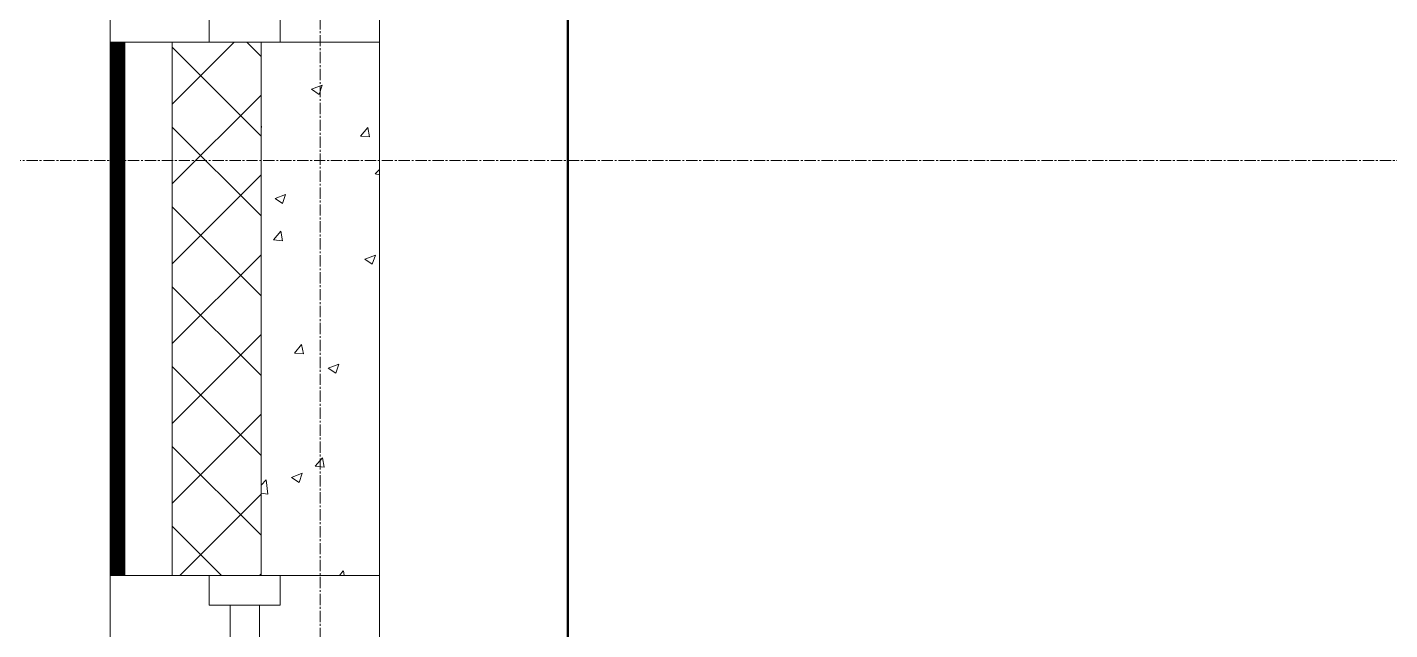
# Model space of a CAD drawing. Header units: millimetres. Extents: x -24360 to 609566, y -391049 to 148426.
# Drawn here: x -495 to 1807, y 32808 to 33825 of the extents above; entities that cross this region are included whole.
import ezdxf

# ---------------------------------------------------------------- set-up
doc = ezdxf.new("R2010")
doc.units = ezdxf.units.MM
doc.linetypes.add('CENTER2', pattern=[28.575, 19.05, -3.175, 3.175, -3.175])
for name, color, linetype, lineweight in [('A-Wall_Материал_Газоблок_Контур', 250, 'Continuous', 0), ('АР_Окна', 4, 'Continuous', 5), ('АР_Стены ПЕНОблок', 52, 'Continuous', 20), ('АР_Тонкая', 254, 'Continuous', 5), ('АР_Утеплитель', 31, 'Continuous', 0), ('АР_Штриховка', 8, 'Continuous', 0)]:
    doc.layers.add(name, color=color, linetype=linetype, lineweight=lineweight)
doc.layers.add('АР_Оси_РД_100', color=7, linetype='Continuous', lineweight=0, true_color=0x525252)
doc.layers.add('РД_Оси_100', color=7, linetype='Continuous', lineweight=0, true_color=0x525252)

# ---------------------------------------------------------------- blocks, each defined once
blk = doc.blocks.new('СОШ_2200_АР_ОСИ_М100_28.05.24')
at = {"layer": 'АР_Оси_РД_100', "linetype": 'CENTER2'}
for p, q in [((0, -6155), (0, 139938.679)), ((29555, 33600), (-5954.958, 33600))]:
    blk.add_line(p, q, dxfattribs=at)

msp = doc.modelspace()

# ---------------------------------------------------------------- linework, layer by layer
at = {"color": 2, "lineweight": 50}
msp.add_lwpolyline([(418, 27069), (7401, 27069), (7401, 35594), (418, 35594)], close=True, dxfattribs=at)
at = {"layer": 'A-Wall_Материал_Газоблок_Контур', "color": 18, "linetype": 'Continuous', "lineweight": 0, "true_color": 0x000000}
for p, q in [((-355, 35000), (-355, 33800)), ((100, 33800), (100, 35000)), ((-355, 32900), (-355, 31700)), ((100, 31700), (100, 32900))]:
    msp.add_line(p, q, dxfattribs=at)
at = {"layer": 'АР_Окна', "color": 18, "linetype": 'Continuous', "lineweight": 5, "true_color": 0x000000}
for p, q in [((-355, 35000), (-355, 33800)), ((100, 35000), (100, 33800)), ((-355, 32900), (-355, 31700)), ((100, 32900), (100, 31700))]:
    msp.add_line(p, q, dxfattribs=at)
for points in [[(-67.5, 33850), (-67.5, 33800), (-187.5, 33800), (-187.5, 33850)], [(-67.5, 32850), (-67.5, 32900), (-187.5, 32900), (-187.5, 32850)], [(-152.5, 32850), (-102.5, 32850), (-102.5, 31750), (-152.5, 31750)]]:
    msp.add_lwpolyline(points, close=True, dxfattribs=at)
at = {"layer": 'АР_Стены ПЕНОблок', "color": 18, "linetype": 'Continuous', "lineweight": 20, "true_color": 0x000000}
for p, q in [((100, 33800), (-100, 33800)), ((-100, 33800), (-100, 32900)), ((100, 32900), (100, 33800)), ((-100, 32900), (100, 32900))]:
    msp.add_line(p, q, dxfattribs=at)
at = {"layer": 'АР_Тонкая', "color": 18, "linetype": 'Continuous', "lineweight": 5, "true_color": 0x000000}
for p, q in [((-330, 33800), (-355, 33800)), ((-355, 33800), (-355, 32900)), ((-250, 33800), (-330, 33800)), ((-330, 33800), (-330, 32900)), ((-330, 32900), (-330, 33800)), ((-250, 32900), (-250, 33800)), ((-355, 32900), (-330, 32900)), ((-330, 32900), (-250, 32900))]:
    msp.add_line(p, q, dxfattribs=at)
at = {"layer": 'АР_Утеплитель', "color": 18, "linetype": 'Continuous', "lineweight": 0, "true_color": 0x000000}
for p, q in [((-100, 33800), (-250, 33800)), ((-250, 33800), (-250, 32900)), ((-100, 32900), (-100, 33800)), ((-250, 32900), (-100, 32900))]:
    msp.add_line(p, q, dxfattribs=at)
at = {"layer": 'АР_Штриховка', "color": 18, "linetype": 'Continuous', "lineweight": 0, "true_color": 0x000000}
for p, q in [((-355, 33799), (-330, 33799)), ((-355, 33798), (-330, 33798)), ((-355, 33797), (-330, 33797)), ((-355, 33796), (-330, 33796)), ((-355, 33795), (-330, 33795)), ((-355, 33794), (-330, 33794)), ((-355, 33793), (-330, 33793)), ((-355, 33792), (-330, 33792)), ((-355, 33791), (-330, 33791)), ((-355, 33790), (-330, 33790)), ((-355, 33789), (-330, 33789)), ((-355, 33788), (-330, 33788)), ((-355, 33787), (-330, 33787)), ((-250, 33695.368), (-145.368, 33800)), ((-100, 33641.257), (-250, 33791.257)), ((-100, 33775.96), (-124.039, 33800)), ((-355, 33786), (-330, 33786)), ((-355, 33785), (-330, 33785)), ((-355, 33784), (-330, 33784)), ((-355, 33783), (-330, 33783)), ((-355, 33782), (-330, 33782)), ((-355, 33781), (-330, 33781)), ((-355, 33780), (-330, 33780)), ((-355, 33779), (-330, 33779)), ((-355, 33778), (-330, 33778)), ((-355, 33777), (-330, 33777)), ((-355, 33776), (-330, 33776)), ((-355, 33775), (-330, 33775)), ((-355, 33774), (-330, 33774)), ((-355, 33773), (-330, 33773)), ((-355, 33772), (-330, 33772)), ((-355, 33771), (-330, 33771)), ((-355, 33770), (-330, 33770)), ((-355, 33769), (-330, 33769)), ((-355, 33768), (-330, 33768)), ((-355, 33767), (-330, 33767)), ((-355, 33766), (-330, 33766)), ((-355, 33765), (-330, 33765)), ((-355, 33764), (-330, 33764)), ((-355, 33763), (-330, 33763)), ((-355, 33762), (-330, 33762)), ((-355, 33761), (-330, 33761)), ((-355, 33760), (-330, 33760)), ((-355, 33759), (-330, 33759)), ((-355, 33758), (-330, 33758)), ((-355, 33757), (-330, 33757)), ((-355, 33756), (-330, 33756)), ((-355, 33755), (-330, 33755)), ((-355, 33754), (-330, 33754)), ((-355, 33753), (-330, 33753)), ((-355, 33752), (-330, 33752)), ((-355, 33751), (-330, 33751)), ((-355, 33750), (-330, 33750)), ((-355, 33749), (-330, 33749)), ((-355, 33748), (-330, 33748)), ((-355, 33747), (-330, 33747)), ((-355, 33746), (-330, 33746)), ((-355, 33745), (-330, 33745)), ((-355, 33744), (-330, 33744)), ((-355, 33743), (-330, 33743)), ((-355, 33742), (-330, 33742)), ((-355, 33741), (-330, 33741)), ((-355, 33740), (-330, 33740)), ((-355, 33739), (-330, 33739)), ((-355, 33738), (-330, 33738)), ((-355, 33737), (-330, 33737)), ((-355, 33736), (-330, 33736)), ((-355, 33735), (-330, 33735)), ((-355, 33734), (-330, 33734)), ((-355, 33733), (-330, 33733)), ((-355, 33732), (-330, 33732)), ((-355, 33731), (-330, 33731)), ((-355, 33730), (-330, 33730)), ((-355, 33729), (-330, 33729)), ((-355, 33728), (-330, 33728)), ((-355, 33727), (-330, 33727)), ((-355, 33726), (-330, 33726)), ((-355, 33725), (-330, 33725)), ((-355, 33724), (-330, 33724)), ((-355, 33723), (-330, 33723)), ((-355, 33722), (-330, 33722)), ((-355, 33721), (-330, 33721)), ((-355, 33720), (-330, 33720)), ((-355, 33719), (-330, 33719)), ((-355, 33718), (-330, 33718)), ((-14.576, 33720.284), (-1.941, 33711.762)), ((-14.566, 33720.306), (3.219, 33727.133)), ((-1.938, 33711.761), (3.212, 33727.11)), ((-355, 33717), (-330, 33717)), ((-355, 33716), (-330, 33716)), ((-355, 33715), (-330, 33715)), ((-355, 33714), (-330, 33714)), ((-355, 33713), (-330, 33713)), ((-355, 33712), (-330, 33712)), ((-355, 33711), (-330, 33711)), ((-355, 33710), (-330, 33710)), ((-355, 33709), (-330, 33709)), ((-355, 33708), (-330, 33708)), ((-355, 33707), (-330, 33707)), ((-355, 33706), (-330, 33706)), ((-355, 33705), (-330, 33705)), ((-355, 33704), (-330, 33704)), ((-355, 33703), (-330, 33703)), ((-355, 33702), (-330, 33702)), ((-355, 33701), (-330, 33701)), ((-355, 33700), (-330, 33700)), ((-355, 33699), (-330, 33699)), ((-355, 33698), (-330, 33698)), ((-355, 33697), (-330, 33697)), ((-355, 33696), (-330, 33696)), ((-355, 33695), (-330, 33695)), ((-250, 33560.664), (-100, 33710.664)), ((-355, 33694), (-330, 33694)), ((-355, 33693), (-330, 33693)), ((-355, 33692), (-330, 33692)), ((-355, 33691), (-330, 33691)), ((-355, 33690), (-330, 33690)), ((-355, 33689), (-330, 33689)), ((-355, 33688), (-330, 33688)), ((-355, 33687), (-330, 33687)), ((-355, 33686), (-330, 33686)), ((-355, 33685), (-330, 33685)), ((-355, 33684), (-330, 33684)), ((-355, 33683), (-330, 33683)), ((-355, 33682), (-330, 33682)), ((-355, 33681), (-330, 33681)), ((-355, 33680), (-330, 33680)), ((-355, 33679), (-330, 33679)), ((-355, 33678), (-330, 33678)), ((-355, 33677), (-330, 33677)), ((-355, 33676), (-330, 33676)), ((-355, 33675), (-330, 33675)), ((-355, 33674), (-330, 33674)), ((-355, 33673), (-330, 33673)), ((-355, 33672), (-330, 33672)), ((-355, 33671), (-330, 33671)), ((-355, 33670), (-330, 33670)), ((-355, 33669), (-330, 33669)), ((-355, 33668), (-330, 33668)), ((-355, 33667), (-330, 33667)), ((-355, 33666), (-330, 33666)), ((-355, 33665), (-330, 33665)), ((-355, 33664), (-330, 33664)), ((-355, 33663), (-330, 33663)), ((-355, 33662), (-330, 33662)), ((-355, 33661), (-330, 33661)), ((-355, 33660), (-330, 33660)), ((-355, 33659), (-330, 33659)), ((-355, 33658), (-330, 33658)), ((-355, 33657), (-330, 33657)), ((-355, 33656), (-330, 33656)), ((-355, 33655), (-330, 33655)), ((-355, 33654), (-330, 33654)), ((-355, 33653), (-330, 33653)), ((-355, 33652), (-330, 33652)), ((-355, 33651), (-330, 33651)), ((-355, 33650), (-330, 33650)), ((-355, 33649), (-330, 33649)), ((-100, 33506.553), (-250, 33656.553)), ((-99.031, 33655.933), (-100, 33661.185)), ((-100, 33655.996), (-99.112, 33655.918)), ((67.891, 33641.307), (80.136, 33655.9)), ((83.153, 33639.994), (80.216, 33655.915)), ((-355, 33648), (-330, 33648)), ((-355, 33647), (-330, 33647)), ((-355, 33646), (-330, 33646)), ((-355, 33645), (-330, 33645)), ((-355, 33644), (-330, 33644)), ((-355, 33643), (-330, 33643)), ((-355, 33642), (-330, 33642)), ((-355, 33641), (-330, 33641)), ((-355, 33640), (-330, 33640)), ((-355, 33639), (-330, 33639)), ((-355, 33638), (-330, 33638)), ((-355, 33637), (-330, 33637)), ((-355, 33636), (-330, 33636)), ((-355, 33635), (-330, 33635)), ((-355, 33634), (-330, 33634)), ((-355, 33633), (-330, 33633)), ((-355, 33632), (-330, 33632)), ((-355, 33631), (-330, 33631)), ((-355, 33630), (-330, 33630)), ((-355, 33629), (-330, 33629)), ((-355, 33628), (-330, 33628)), ((-355, 33627), (-330, 33627)), ((-355, 33626), (-330, 33626)), ((67.891, 33641.307), (83.073, 33639.979)), ((-355, 33625), (-330, 33625)), ((-355, 33624), (-330, 33624)), ((-355, 33623), (-330, 33623)), ((-355, 33622), (-330, 33622)), ((-355, 33621), (-330, 33621)), ((-355, 33620), (-330, 33620)), ((-355, 33619), (-330, 33619)), ((-355, 33618), (-330, 33618)), ((-355, 33617), (-330, 33617)), ((-355, 33616), (-330, 33616)), ((-355, 33615), (-330, 33615)), ((-355, 33614), (-330, 33614)), ((-355, 33613), (-330, 33613)), ((-355, 33612), (-330, 33612)), ((-355, 33611), (-330, 33611)), ((-355, 33610), (-330, 33610)), ((-355, 33609), (-330, 33609)), ((-355, 33608), (-330, 33608)), ((-355, 33607), (-330, 33607)), ((-355, 33606), (-330, 33606)), ((-355, 33605), (-330, 33605)), ((-355, 33604), (-330, 33604)), ((-355, 33603), (-330, 33603)), ((-355, 33602), (-330, 33602)), ((-355, 33601), (-330, 33601)), ((-355, 33600), (-330, 33600)), ((-355, 33599), (-330, 33599)), ((-355, 33598), (-330, 33598)), ((-355, 33597), (-330, 33597)), ((-355, 33596), (-330, 33596)), ((-355, 33595), (-330, 33595)), ((-355, 33594), (-330, 33594)), ((-355, 33593), (-330, 33593)), ((-355, 33592), (-330, 33592)), ((-355, 33591), (-330, 33591)), ((-355, 33590), (-330, 33590)), ((-355, 33589), (-330, 33589)), ((-355, 33588), (-330, 33588)), ((-355, 33587), (-330, 33587)), ((-355, 33586), (-330, 33586)), ((-355, 33585), (-330, 33585)), ((-355, 33584), (-330, 33584)), ((-355, 33583), (-330, 33583)), ((-355, 33582), (-330, 33582)), ((-355, 33581), (-330, 33581)), ((-355, 33580), (-330, 33580)), ((92.547, 33577.442), (100, 33585.211)), ((-355, 33579), (-330, 33579)), ((-355, 33578), (-330, 33578)), ((-355, 33577), (-330, 33577)), ((-355, 33576), (-330, 33576)), ((-355, 33575), (-330, 33575)), ((-355, 33574), (-330, 33574)), ((-355, 33573), (-330, 33573)), ((-355, 33572), (-330, 33572)), ((-355, 33571), (-330, 33571)), ((-355, 33570), (-330, 33570)), ((-355, 33569), (-330, 33569)), ((-355, 33568), (-330, 33568)), ((-355, 33567), (-330, 33567)), ((-355, 33566), (-330, 33566)), ((-355, 33565), (-330, 33565)), ((-355, 33564), (-330, 33564)), ((-355, 33563), (-330, 33563)), ((-355, 33562), (-330, 33562)), ((-355, 33561), (-330, 33561)), ((-355, 33560), (-330, 33560)), ((-355, 33559), (-330, 33559)), ((-355, 33558), (-330, 33558)), ((-355, 33557), (-330, 33557)), ((-250, 33425.96), (-100, 33575.96)), ((92.562, 33577.41), (100, 33576.257)), ((-355, 33556), (-330, 33556)), ((-355, 33555), (-330, 33555)), ((-355, 33554), (-330, 33554)), ((-355, 33553), (-330, 33553)), ((-355, 33552), (-330, 33552)), ((-355, 33551), (-330, 33551)), ((-355, 33550), (-330, 33550)), ((-355, 33549), (-330, 33549)), ((-355, 33548), (-330, 33548)), ((-355, 33547), (-330, 33547)), ((-355, 33546), (-330, 33546)), ((-355, 33545), (-330, 33545)), ((-355, 33544), (-330, 33544)), ((-355, 33543), (-330, 33543)), ((-355, 33542), (-330, 33542)), ((-355, 33541), (-330, 33541)), ((-355, 33540), (-330, 33540)), ((-355, 33539), (-330, 33539)), ((-355, 33538), (-330, 33538)), ((-355, 33537), (-330, 33537)), ((-355, 33536), (-330, 33536)), ((-355, 33535), (-330, 33535)), ((-355, 33534), (-330, 33534)), ((-76.378, 33536.096), (-63.743, 33527.574)), ((-76.368, 33536.118), (-58.583, 33542.944)), ((-63.74, 33527.573), (-58.59, 33542.922)), ((-355, 33533), (-330, 33533)), ((-355, 33532), (-330, 33532)), ((-355, 33531), (-330, 33531)), ((-355, 33530), (-330, 33530)), ((-355, 33529), (-330, 33529)), ((-355, 33528), (-330, 33528)), ((-355, 33527), (-330, 33527)), ((-355, 33526), (-330, 33526)), ((-355, 33525), (-330, 33525)), ((-355, 33524), (-330, 33524)), ((-355, 33523), (-330, 33523)), ((-355, 33522), (-330, 33522)), ((-355, 33521), (-330, 33521)), ((-355, 33520), (-330, 33520)), ((-355, 33519), (-330, 33519)), ((-355, 33518), (-330, 33518)), ((-355, 33517), (-330, 33517)), ((-355, 33516), (-330, 33516)), ((-355, 33515), (-330, 33515)), ((-355, 33514), (-330, 33514)), ((-355, 33513), (-330, 33513)), ((-355, 33512), (-330, 33512)), ((-355, 33511), (-330, 33511)), ((-100, 33371.849), (-250, 33521.849)), ((-355, 33510), (-330, 33510)), ((-355, 33509), (-330, 33509)), ((-355, 33508), (-330, 33508)), ((-355, 33507), (-330, 33507)), ((-355, 33506), (-330, 33506)), ((-355, 33505), (-330, 33505)), ((-355, 33504), (-330, 33504)), ((-355, 33503), (-330, 33503)), ((-355, 33502), (-330, 33502)), ((-355, 33501), (-330, 33501)), ((-355, 33500), (-330, 33500)), ((-355, 33499), (-330, 33499)), ((-355, 33498), (-330, 33498)), ((-355, 33497), (-330, 33497)), ((-355, 33496), (-330, 33496)), ((-355, 33495), (-330, 33495)), ((-355, 33494), (-330, 33494)), ((-355, 33493), (-330, 33493)), ((-355, 33492), (-330, 33492)), ((-355, 33491), (-330, 33491)), ((-355, 33490), (-330, 33490)), ((-355, 33489), (-330, 33489)), ((-355, 33488), (-330, 33488)), ((-355, 33487), (-330, 33487)), ((-355, 33486), (-330, 33486)), ((-355, 33485), (-330, 33485)), ((-355, 33484), (-330, 33484)), ((-355, 33483), (-330, 33483)), ((-355, 33482), (-330, 33482)), ((-355, 33481), (-330, 33481)), ((-355, 33480), (-330, 33480)), ((-355, 33479), (-330, 33479)), ((-355, 33478), (-330, 33478)), ((-355, 33477), (-330, 33477)), ((-355, 33476), (-330, 33476)), ((-355, 33475), (-330, 33475)), ((-355, 33474), (-330, 33474)), ((-355, 33473), (-330, 33473)), ((-355, 33472), (-330, 33472)), ((-355, 33471), (-330, 33471)), ((-355, 33470), (-330, 33470)), ((-355, 33469), (-330, 33469)), ((-355, 33468), (-330, 33468)), ((-355, 33467), (-330, 33467)), ((-355, 33466), (-330, 33466)), ((-355, 33465), (-330, 33465)), ((-79.05, 33466.19), (-66.805, 33480.783)), ((-79.05, 33466.189), (-63.868, 33464.861)), ((-63.788, 33464.876), (-66.725, 33480.797)), ((-355, 33464), (-330, 33464)), ((-355, 33463), (-330, 33463)), ((-355, 33462), (-330, 33462)), ((-355, 33461), (-330, 33461)), ((-355, 33460), (-330, 33460)), ((-355, 33459), (-330, 33459)), ((-355, 33458), (-330, 33458)), ((-355, 33457), (-330, 33457)), ((-355, 33456), (-330, 33456)), ((-355, 33455), (-330, 33455)), ((-355, 33454), (-330, 33454)), ((-355, 33453), (-330, 33453)), ((-355, 33452), (-330, 33452)), ((-355, 33451), (-330, 33451)), ((-355, 33450), (-330, 33450)), ((-355, 33449), (-330, 33449)), ((-355, 33448), (-330, 33448)), ((-355, 33447), (-330, 33447)), ((-355, 33446), (-330, 33446)), ((-355, 33445), (-330, 33445)), ((-355, 33444), (-330, 33444)), ((-355, 33443), (-330, 33443)), ((-355, 33442), (-330, 33442)), ((-355, 33441), (-330, 33441)), ((-355, 33440), (-330, 33440)), ((-355, 33439), (-330, 33439)), ((-355, 33438), (-330, 33438)), ((-355, 33437), (-330, 33437)), ((-355, 33436), (-330, 33436)), ((-355, 33435), (-330, 33435)), ((-355, 33434), (-330, 33434)), ((-355, 33433), (-330, 33433)), ((-355, 33432), (-330, 33432)), ((-355, 33431), (-330, 33431)), ((-355, 33430), (-330, 33430)), ((-355, 33429), (-330, 33429)), ((-355, 33428), (-330, 33428)), ((-355, 33427), (-330, 33427)), ((-355, 33426), (-330, 33426)), ((-355, 33425), (-330, 33425)), ((-355, 33424), (-330, 33424)), ((-355, 33423), (-330, 33423)), ((-355, 33422), (-330, 33422)), ((-355, 33421), (-330, 33421)), ((-355, 33420), (-330, 33420)), ((-355, 33419), (-330, 33419)), ((-250, 33291.257), (-100, 33441.257)), ((75.237, 33433.831), (87.871, 33425.309)), ((75.246, 33433.852), (93.031, 33440.679)), ((87.874, 33425.308), (93.024, 33440.657)), ((-355, 33418), (-330, 33418)), ((-355, 33417), (-330, 33417)), ((-355, 33416), (-330, 33416)), ((-355, 33415), (-330, 33415)), ((-355, 33414), (-330, 33414)), ((-355, 33413), (-330, 33413)), ((-355, 33412), (-330, 33412)), ((-355, 33411), (-330, 33411)), ((-355, 33410), (-330, 33410)), ((-355, 33409), (-330, 33409)), ((-355, 33408), (-330, 33408)), ((-355, 33407), (-330, 33407)), ((-355, 33406), (-330, 33406)), ((-355, 33405), (-330, 33405)), ((-355, 33404), (-330, 33404)), ((-355, 33403), (-330, 33403)), ((-355, 33402), (-330, 33402)), ((-355, 33401), (-330, 33401)), ((-355, 33400), (-330, 33400)), ((-355, 33399), (-330, 33399)), ((-355, 33398), (-330, 33398)), ((-355, 33397), (-330, 33397)), ((-355, 33396), (-330, 33396)), ((-355, 33395), (-330, 33395)), ((-355, 33394), (-330, 33394)), ((-355, 33393), (-330, 33393)), ((-355, 33392), (-330, 33392)), ((-355, 33391), (-330, 33391)), ((-355, 33390), (-330, 33390)), ((-355, 33389), (-330, 33389)), ((-355, 33388), (-330, 33388)), ((-355, 33387), (-330, 33387)), ((-355, 33386), (-330, 33386)), ((-355, 33385), (-330, 33385)), ((-355, 33384), (-330, 33384)), ((-355, 33383), (-330, 33383)), ((-355, 33382), (-330, 33382)), ((-355, 33381), (-330, 33381)), ((-355, 33380), (-330, 33380)), ((-355, 33379), (-330, 33379)), ((-355, 33378), (-330, 33378)), ((-355, 33377), (-330, 33377)), ((-355, 33376), (-330, 33376)), ((-355, 33375), (-330, 33375)), ((-355, 33374), (-330, 33374)), ((-355, 33373), (-330, 33373)), ((-100, 33237.145), (-250, 33387.145)), ((-355, 33372), (-330, 33372)), ((-355, 33371), (-330, 33371)), ((-355, 33370), (-330, 33370)), ((-355, 33369), (-330, 33369)), ((-355, 33368), (-330, 33368)), ((-355, 33367), (-330, 33367)), ((-355, 33366), (-330, 33366)), ((-355, 33365), (-330, 33365)), ((-355, 33364), (-330, 33364)), ((-355, 33363), (-330, 33363)), ((-355, 33362), (-330, 33362)), ((-355, 33361), (-330, 33361)), ((-355, 33360), (-330, 33360)), ((-355, 33359), (-330, 33359)), ((-355, 33358), (-330, 33358)), ((-355, 33357), (-330, 33357)), ((-355, 33356), (-330, 33356)), ((-355, 33355), (-330, 33355)), ((-355, 33354), (-330, 33354)), ((-355, 33353), (-330, 33353)), ((-355, 33352), (-330, 33352)), ((-355, 33351), (-330, 33351)), ((-355, 33350), (-330, 33350)), ((-355, 33349), (-330, 33349)), ((-355, 33348), (-330, 33348)), ((-355, 33347), (-330, 33347)), ((-355, 33346), (-330, 33346)), ((-355, 33345), (-330, 33345)), ((-355, 33344), (-330, 33344)), ((-355, 33343), (-330, 33343)), ((-355, 33342), (-330, 33342)), ((-355, 33341), (-330, 33341)), ((-355, 33340), (-330, 33340)), ((-355, 33339), (-330, 33339)), ((-355, 33338), (-330, 33338)), ((-355, 33337), (-330, 33337)), ((-355, 33336), (-330, 33336)), ((-355, 33335), (-330, 33335)), ((-355, 33334), (-330, 33334)), ((-355, 33333), (-330, 33333)), ((-355, 33332), (-330, 33332)), ((-355, 33331), (-330, 33331)), ((-355, 33330), (-330, 33330)), ((-355, 33329), (-330, 33329)), ((-355, 33328), (-330, 33328)), ((-355, 33327), (-330, 33327)), ((-355, 33326), (-330, 33326)), ((-355, 33325), (-330, 33325)), ((-355, 33324), (-330, 33324)), ((-355, 33323), (-330, 33323)), ((-355, 33322), (-330, 33322)), ((-355, 33321), (-330, 33321)), ((-355, 33320), (-330, 33320)), ((-355, 33319), (-330, 33319)), ((-355, 33318), (-330, 33318)), ((-355, 33317), (-330, 33317)), ((-355, 33316), (-330, 33316)), ((-355, 33315), (-330, 33315)), ((-355, 33314), (-330, 33314)), ((-355, 33313), (-330, 33313)), ((-355, 33312), (-330, 33312)), ((-355, 33311), (-330, 33311)), ((-355, 33310), (-330, 33310)), ((-355, 33309), (-330, 33309)), ((-355, 33308), (-330, 33308)), ((-355, 33307), (-330, 33307)), ((-355, 33306), (-330, 33306)), ((-355, 33305), (-330, 33305)), ((-355, 33304), (-330, 33304)), ((-250, 33156.553), (-100, 33306.553)), ((-355, 33303), (-330, 33303)), ((-355, 33302), (-330, 33302)), ((-355, 33301), (-330, 33301)), ((-355, 33300), (-330, 33300)), ((-355, 33299), (-330, 33299)), ((-355, 33298), (-330, 33298)), ((-355, 33297), (-330, 33297)), ((-355, 33296), (-330, 33296)), ((-355, 33295), (-330, 33295)), ((-355, 33294), (-330, 33294)), ((-355, 33293), (-330, 33293)), ((-355, 33292), (-330, 33292)), ((-355, 33291), (-330, 33291)), ((-355, 33290), (-330, 33290)), ((-355, 33289), (-330, 33289)), ((-355, 33288), (-330, 33288)), ((-355, 33287), (-330, 33287)), ((-355, 33286), (-330, 33286)), ((-355, 33285), (-330, 33285)), ((-355, 33284), (-330, 33284)), ((-355, 33283), (-330, 33283)), ((-355, 33282), (-330, 33282)), ((-355, 33281), (-330, 33281)), ((-43.807, 33275.133), (-31.562, 33289.726)), ((-28.545, 33273.819), (-31.482, 33289.74)), ((-355, 33280), (-330, 33280)), ((-355, 33279), (-330, 33279)), ((-355, 33278), (-330, 33278)), ((-355, 33277), (-330, 33277)), ((-355, 33276), (-330, 33276)), ((-355, 33275), (-330, 33275)), ((-355, 33274), (-330, 33274)), ((-355, 33273), (-330, 33273)), ((-355, 33272), (-330, 33272)), ((-355, 33271), (-330, 33271)), ((-355, 33270), (-330, 33270)), ((-355, 33269), (-330, 33269)), ((-355, 33268), (-330, 33268)), ((-355, 33267), (-330, 33267)), ((-355, 33266), (-330, 33266)), ((-355, 33265), (-330, 33265)), ((-355, 33264), (-330, 33264)), ((-355, 33263), (-330, 33263)), ((-355, 33262), (-330, 33262)), ((-355, 33261), (-330, 33261)), ((-355, 33260), (-330, 33260)), ((-355, 33259), (-330, 33259)), ((-355, 33258), (-330, 33258)), ((-43.807, 33275.132), (-28.625, 33273.804)), ((-355, 33257), (-330, 33257)), ((-355, 33256), (-330, 33256)), ((-355, 33255), (-330, 33255)), ((-355, 33254), (-330, 33254)), ((-355, 33253), (-330, 33253)), ((-355, 33252), (-330, 33252)), ((-355, 33251), (-330, 33251)), ((-355, 33250), (-330, 33250)), ((-355, 33249), (-330, 33249)), ((-355, 33248), (-330, 33248)), ((-355, 33247), (-330, 33247)), ((-355, 33246), (-330, 33246)), ((-355, 33245), (-330, 33245)), ((-355, 33244), (-330, 33244)), ((-355, 33243), (-330, 33243)), ((-355, 33242), (-330, 33242)), ((-355, 33241), (-330, 33241)), ((-355, 33240), (-330, 33240)), ((-355, 33239), (-330, 33239)), ((-355, 33238), (-330, 33238)), ((-355, 33237), (-330, 33237)), ((-355, 33236), (-330, 33236)), ((-355, 33235), (-330, 33235)), ((-100, 33102.441), (-250, 33252.441)), ((13.435, 33249.643), (26.069, 33241.121)), ((13.444, 33249.664), (31.229, 33256.491)), ((26.072, 33241.12), (31.222, 33256.469)), ((-355, 33234), (-330, 33234)), ((-355, 33233), (-330, 33233)), ((-355, 33232), (-330, 33232)), ((-355, 33231), (-330, 33231)), ((-355, 33230), (-330, 33230)), ((-355, 33229), (-330, 33229)), ((-355, 33228), (-330, 33228)), ((-355, 33227), (-330, 33227)), ((-355, 33226), (-330, 33226)), ((-355, 33225), (-330, 33225)), ((-355, 33224), (-330, 33224)), ((-355, 33223), (-330, 33223)), ((-355, 33222), (-330, 33222)), ((-355, 33221), (-330, 33221)), ((-355, 33220), (-330, 33220)), ((-355, 33219), (-330, 33219)), ((-355, 33218), (-330, 33218)), ((-355, 33217), (-330, 33217)), ((-355, 33216), (-330, 33216)), ((-355, 33215), (-330, 33215)), ((-355, 33214), (-330, 33214)), ((-355, 33213), (-330, 33213)), ((-355, 33212), (-330, 33212)), ((-355, 33211), (-330, 33211)), ((-355, 33210), (-330, 33210)), ((-355, 33209), (-330, 33209)), ((-355, 33208), (-330, 33208)), ((-355, 33207), (-330, 33207)), ((-355, 33206), (-330, 33206)), ((-355, 33205), (-330, 33205)), ((-355, 33204), (-330, 33204)), ((-355, 33203), (-330, 33203)), ((-355, 33202), (-330, 33202)), ((-355, 33201), (-330, 33201)), ((-355, 33200), (-330, 33200)), ((-355, 33199), (-330, 33199)), ((-355, 33198), (-330, 33198)), ((-355, 33197), (-330, 33197)), ((-355, 33196), (-330, 33196)), ((-355, 33195), (-330, 33195)), ((-355, 33194), (-330, 33194)), ((-355, 33193), (-330, 33193)), ((-355, 33192), (-330, 33192)), ((-355, 33191), (-330, 33191)), ((-355, 33190), (-330, 33190)), ((-355, 33189), (-330, 33189)), ((-355, 33188), (-330, 33188)), ((-355, 33187), (-330, 33187)), ((-355, 33186), (-330, 33186)), ((-355, 33185), (-330, 33185)), ((-355, 33184), (-330, 33184)), ((-355, 33183), (-330, 33183)), ((-355, 33182), (-330, 33182)), ((-355, 33181), (-330, 33181)), ((-355, 33180), (-330, 33180)), ((-355, 33179), (-330, 33179)), ((-355, 33178), (-330, 33178)), ((-355, 33177), (-330, 33177)), ((-355, 33176), (-330, 33176)), ((-355, 33175), (-330, 33175)), ((-355, 33174), (-330, 33174)), ((-355, 33173), (-330, 33173)), ((-355, 33172), (-330, 33172)), ((-355, 33171), (-330, 33171)), ((-355, 33170), (-330, 33170)), ((-355, 33169), (-330, 33169)), ((-355, 33168), (-330, 33168)), ((-355, 33167), (-330, 33167)), ((-355, 33166), (-330, 33166)), ((-250, 33021.849), (-100, 33171.849)), ((-355, 33165), (-330, 33165)), ((-355, 33164), (-330, 33164)), ((-355, 33163), (-330, 33163)), ((-355, 33162), (-330, 33162)), ((-355, 33161), (-330, 33161)), ((-355, 33160), (-330, 33160)), ((-355, 33159), (-330, 33159)), ((-355, 33158), (-330, 33158)), ((-355, 33157), (-330, 33157)), ((-355, 33156), (-330, 33156)), ((-355, 33155), (-330, 33155)), ((-355, 33154), (-330, 33154)), ((-355, 33153), (-330, 33153)), ((-355, 33152), (-330, 33152)), ((-355, 33151), (-330, 33151)), ((-355, 33150), (-330, 33150)), ((-355, 33149), (-330, 33149)), ((-355, 33148), (-330, 33148)), ((-355, 33147), (-330, 33147)), ((-355, 33146), (-330, 33146)), ((-355, 33145), (-330, 33145)), ((-355, 33144), (-330, 33144)), ((-355, 33143), (-330, 33143)), ((-355, 33142), (-330, 33142)), ((-355, 33141), (-330, 33141)), ((-355, 33140), (-330, 33140)), ((-355, 33139), (-330, 33139)), ((-355, 33138), (-330, 33138)), ((-355, 33137), (-330, 33137)), ((-355, 33136), (-330, 33136)), ((-355, 33135), (-330, 33135)), ((-355, 33134), (-330, 33134)), ((-355, 33133), (-330, 33133)), ((-355, 33132), (-330, 33132)), ((-355, 33131), (-330, 33131)), ((-355, 33130), (-330, 33130)), ((-355, 33129), (-330, 33129)), ((-355, 33128), (-330, 33128)), ((-355, 33127), (-330, 33127)), ((-355, 33126), (-330, 33126)), ((-355, 33125), (-330, 33125)), ((-355, 33124), (-330, 33124)), ((-355, 33123), (-330, 33123)), ((-355, 33122), (-330, 33122)), ((-355, 33121), (-330, 33121)), ((-355, 33120), (-330, 33120)), ((-355, 33119), (-330, 33119)), ((-355, 33118), (-330, 33118)), ((-355, 33117), (-330, 33117)), ((-355, 33116), (-330, 33116)), ((-355, 33115), (-330, 33115)), ((-355, 33114), (-330, 33114)), ((-355, 33113), (-330, 33113)), ((-355, 33112), (-330, 33112)), ((-355, 33111), (-330, 33111)), ((-355, 33110), (-330, 33110)), ((-355, 33109), (-330, 33109)), ((-355, 33108), (-330, 33108)), ((-355, 33107), (-330, 33107)), ((-355, 33106), (-330, 33106)), ((-355, 33105), (-330, 33105)), ((-355, 33104), (-330, 33104)), ((-355, 33103), (-330, 33103)), ((-355, 33102), (-330, 33102)), ((-355, 33101), (-330, 33101)), ((-355, 33100), (-330, 33100)), ((-355, 33099), (-330, 33099)), ((-355, 33098), (-330, 33098)), ((-355, 33097), (-330, 33097)), ((-100, 32967.737), (-250, 33117.737)), ((-8.563, 33084.076), (3.682, 33098.669)), ((6.697, 33082.762), (3.761, 33098.683)), ((-355, 33096), (-330, 33096)), ((-355, 33095), (-330, 33095)), ((-355, 33094), (-330, 33094)), ((-355, 33093), (-330, 33093)), ((-355, 33092), (-330, 33092)), ((-355, 33091), (-330, 33091)), ((-355, 33090), (-330, 33090)), ((-355, 33089), (-330, 33089)), ((-355, 33088), (-330, 33088)), ((-355, 33087), (-330, 33087)), ((-355, 33086), (-330, 33086)), ((-355, 33085), (-330, 33085)), ((-355, 33084), (-330, 33084)), ((-355, 33083), (-330, 33083)), ((-355, 33082), (-330, 33082)), ((-355, 33081), (-330, 33081)), ((-355, 33080), (-330, 33080)), ((-355, 33079), (-330, 33079)), ((-355, 33078), (-330, 33078)), ((-355, 33077), (-330, 33077)), ((-355, 33076), (-330, 33076)), ((-355, 33075), (-330, 33075)), ((-355, 33074), (-330, 33074)), ((-8.563, 33084.076), (6.619, 33082.747)), ((-355, 33073), (-330, 33073)), ((-355, 33072), (-330, 33072)), ((-355, 33071), (-330, 33071)), ((-355, 33070), (-330, 33070)), ((-355, 33069), (-330, 33069)), ((-355, 33068), (-330, 33068)), ((-355, 33067), (-330, 33067)), ((-355, 33066), (-330, 33066)), ((-355, 33065), (-330, 33065)), ((-355, 33064), (-330, 33064)), ((-355, 33063), (-330, 33063)), ((-355, 33062), (-330, 33062)), ((-355, 33061), (-330, 33061)), ((-355, 33060), (-330, 33060)), ((-355, 33059), (-330, 33059)), ((-355, 33058), (-330, 33058)), ((-355, 33057), (-330, 33057)), ((-355, 33056), (-330, 33056)), ((-355, 33055), (-330, 33055)), ((-355, 33054), (-330, 33054)), ((-355, 33053), (-330, 33053)), ((-355, 33052), (-330, 33052)), ((-355, 33051), (-330, 33051)), ((-100, 33052.203), (-91.399, 33061.167)), ((-88.572, 33037.047), (-91.379, 33061.169)), ((-48.367, 33065.455), (-35.733, 33056.933)), ((-48.358, 33065.476), (-30.573, 33072.303)), ((-35.73, 33056.932), (-30.58, 33072.281)), ((-355, 33050), (-330, 33050)), ((-355, 33049), (-330, 33049)), ((-355, 33048), (-330, 33048)), ((-355, 33047), (-330, 33047)), ((-355, 33046), (-330, 33046)), ((-355, 33045), (-330, 33045)), ((-355, 33044), (-330, 33044)), ((-355, 33043), (-330, 33043)), ((-355, 33042), (-330, 33042)), ((-355, 33041), (-330, 33041)), ((-355, 33040), (-330, 33040)), ((-355, 33039), (-330, 33039)), ((-355, 33038), (-330, 33038)), ((-355, 33037), (-330, 33037)), ((-355, 33036), (-330, 33036)), ((-355, 33035), (-330, 33035)), ((-355, 33034), (-330, 33034)), ((-355, 33033), (-330, 33033)), ((-355, 33032), (-330, 33032)), ((-355, 33031), (-330, 33031)), ((-355, 33030), (-330, 33030)), ((-355, 33029), (-330, 33029)), ((-355, 33028), (-330, 33028)), ((-237.145, 32900), (-100, 33037.145)), ((-100, 33038.784), (-88.578, 33037.012)), ((-355, 33027), (-330, 33027)), ((-355, 33026), (-330, 33026)), ((-355, 33025), (-330, 33025)), ((-355, 33024), (-330, 33024)), ((-355, 33023), (-330, 33023)), ((-355, 33022), (-330, 33022)), ((-355, 33021), (-330, 33021)), ((-355, 33020), (-330, 33020)), ((-355, 33019), (-330, 33019)), ((-355, 33018), (-330, 33018)), ((-355, 33017), (-330, 33017)), ((-355, 33016), (-330, 33016)), ((-355, 33015), (-330, 33015)), ((-355, 33014), (-330, 33014)), ((-355, 33013), (-330, 33013)), ((-355, 33012), (-330, 33012)), ((-355, 33011), (-330, 33011)), ((-355, 33010), (-330, 33010)), ((-355, 33009), (-330, 33009)), ((-355, 33008), (-330, 33008)), ((-355, 33007), (-330, 33007)), ((-355, 33006), (-330, 33006)), ((-355, 33005), (-330, 33005)), ((-355, 33004), (-330, 33004)), ((-355, 33003), (-330, 33003)), ((-355, 33002), (-330, 33002)), ((-355, 33001), (-330, 33001)), ((-355, 33000), (-330, 33000)), ((-355, 32999), (-330, 32999)), ((-355, 32998), (-330, 32998)), ((-355, 32997), (-330, 32997)), ((-355, 32996), (-330, 32996)), ((-355, 32995), (-330, 32995)), ((-355, 32994), (-330, 32994)), ((-355, 32993), (-330, 32993)), ((-355, 32992), (-330, 32992)), ((-355, 32991), (-330, 32991)), ((-355, 32990), (-330, 32990)), ((-355, 32989), (-330, 32989)), ((-355, 32988), (-330, 32988)), ((-355, 32987), (-330, 32987)), ((-355, 32986), (-330, 32986)), ((-355, 32985), (-330, 32985)), ((-355, 32984), (-330, 32984)), ((-355, 32983), (-330, 32983)), ((-355, 32982), (-330, 32982)), ((-355, 32981), (-330, 32981)), ((-166.966, 32900), (-250, 32983.034)), ((-355, 32980), (-330, 32980)), ((-355, 32979), (-330, 32979)), ((-355, 32978), (-330, 32978)), ((-355, 32977), (-330, 32977)), ((-355, 32976), (-330, 32976)), ((-355, 32975), (-330, 32975)), ((-355, 32974), (-330, 32974)), ((-355, 32973), (-330, 32973)), ((-355, 32972), (-330, 32972)), ((-355, 32971), (-330, 32971)), ((-355, 32970), (-330, 32970)), ((-355, 32969), (-330, 32969)), ((-355, 32968), (-330, 32968)), ((-355, 32967), (-330, 32967)), ((-355, 32966), (-330, 32966)), ((-355, 32965), (-330, 32965)), ((-355, 32964), (-330, 32964)), ((-355, 32963), (-330, 32963)), ((-355, 32962), (-330, 32962)), ((-355, 32961), (-330, 32961)), ((-355, 32960), (-330, 32960)), ((-355, 32959), (-330, 32959)), ((-355, 32958), (-330, 32958)), ((-355, 32957), (-330, 32957)), ((-355, 32956), (-330, 32956)), ((-355, 32955), (-330, 32955)), ((-355, 32954), (-330, 32954)), ((-355, 32953), (-330, 32953)), ((-355, 32952), (-330, 32952)), ((-355, 32951), (-330, 32951)), ((-355, 32950), (-330, 32950)), ((-355, 32949), (-330, 32949)), ((-355, 32948), (-330, 32948)), ((-355, 32947), (-330, 32947)), ((-355, 32946), (-330, 32946)), ((-355, 32945), (-330, 32945)), ((-355, 32944), (-330, 32944)), ((-355, 32943), (-330, 32943)), ((-355, 32942), (-330, 32942)), ((-355, 32941), (-330, 32941)), ((-355, 32940), (-330, 32940)), ((-355, 32939), (-330, 32939)), ((-355, 32938), (-330, 32938)), ((-355, 32937), (-330, 32937)), ((-355, 32936), (-330, 32936)), ((-355, 32935), (-330, 32935)), ((-355, 32934), (-330, 32934)), ((-355, 32933), (-330, 32933)), ((-355, 32932), (-330, 32932)), ((-355, 32931), (-330, 32931)), ((-355, 32930), (-330, 32930)), ((-355, 32929), (-330, 32929)), ((-355, 32928), (-330, 32928)), ((-355, 32927), (-330, 32927)), ((-355, 32926), (-330, 32926)), ((-355, 32925), (-330, 32925)), ((-355, 32924), (-330, 32924)), ((-355, 32923), (-330, 32923)), ((-355, 32922), (-330, 32922)), ((-355, 32921), (-330, 32921)), ((-355, 32920), (-330, 32920)), ((-355, 32919), (-330, 32919)), ((-355, 32918), (-330, 32918)), ((-355, 32917), (-330, 32917)), ((-355, 32916), (-330, 32916)), ((-355, 32915), (-330, 32915)), ((-355, 32914), (-330, 32914)), ((-355, 32913), (-330, 32913)), ((-355, 32912), (-330, 32912)), ((-355, 32911), (-330, 32911)), ((-355, 32910), (-330, 32910)), ((-355, 32909), (-330, 32909)), ((-355, 32908), (-330, 32908)), ((-355, 32907), (-330, 32907)), ((-355, 32906), (-330, 32906)), ((-355, 32905), (-330, 32905)), ((-355, 32904), (-330, 32904)), ((-355, 32903), (-330, 32903)), ((-355, 32902), (-330, 32902)), ((-355, 32901), (-330, 32901)), ((-355, 32900), (-330, 32900)), ((-102.441, 32900), (-100, 32902.441)), ((32.538, 32900), (38.925, 32907.612)), ((40.41, 32900), (39.003, 32907.626))]:
    msp.add_line(p, q, dxfattribs=at)

# ---------------------------------------------------------------- block references
at = {"layer": 'РД_Оси_100'}
msp.add_blockref('СОШ_2200_АР_ОСИ_М100_28.05.24', (0, 0), dxfattribs=at)

doc.saveas('drawing.dxf')
